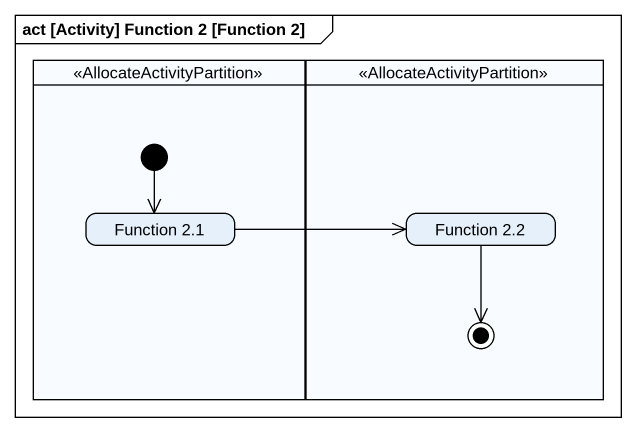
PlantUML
@startuml
mainframe act [Activity] Function 2 [Function 2]
hide empty description
state " " as lane1 <<AllocateActivityPartition>> {
  state "Function 2.1" as Function_2_1
  [*] --> Function_2_1
}
state " " as lane2 <<AllocateActivityPartition>> {
  state "Function 2.2" as Function_2_2
  Function_2_2 --> [*]
}
Function_2_1 -right-> Function_2_2
@enduml
